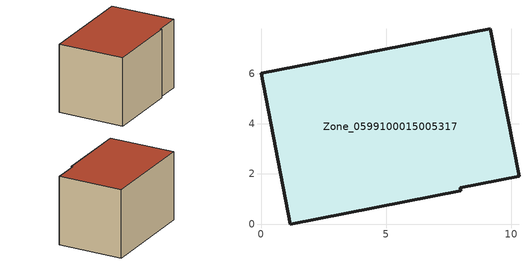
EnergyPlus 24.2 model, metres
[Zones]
Zone_0599100015005317
 floor ground (C_G): 0,6.02 9.16,7.79 10.3,1.9 7.96,1.45 7.97,1.32 1.17,0 z0.99
 wall outside (C_F): 1.17,0 7.97,1.32 7.96,1.45 10.3,1.9 9.16,7.79 0,6.02 1.17,0 z0.99:7.3
 roof outside (C_R): 9.16,7.79 0,6.02 1.17,0 7.97,1.32 7.96,1.45 10.3,1.9 z7.3
[BUILDING]
Pand.0599100015005317: North Axis=0; Terrain=City; Loads Convergence Tolerance Value=0.04; Temperature Convergence Tolerance Value=0.4; Solar Distribution=FullExterior; Maximum Number of Warmup Days=25; Minimum Number of Warmup Days=1
[Site:Location]
Rotterdam.The.Hague.AP_ZH_NLD Design_Conditions: Latitude=51.96; Longitude=4.45; Time Zone=1; Elevation=-4.5
[SITE:GROUNDTEMPERATURE:BUILDINGSURFACE]
18, 18, 18, 18, 18, 18, 18, 18, 18, 18, 18, 18
[MATERIAL] Thermal Absorptance=0.9; Solar Absorptance=0.7; Visible Absorptance=0.7
Name | Roughness | Thickness | Conductivity | Density | Specific Heat
G.TI.1946-1964 | MediumSmooth | 0.15 | 1 | 540 | 1210
F.TI.1946-1964 | Rough | 0.3 | 0.857143 | 1920 | 840
R.TI.1946-1964 | MediumRough | 0.2 | 0.277778 | 1500 | 1000
[CONSTRUCTION]
C_G: G.TI.1946-1964
C_F: F.TI.1946-1964
C_R: R.TI.1946-1964
[ZONE]
Zone_0599100015005317: Type=1; Multiplier=1; Ceiling Height=Autocalculate; Volume=Autocalculate; Floor Area=autocalculate; Part of Total Floor Area=Yes
[ZONEINFILTRATION:DESIGNFLOWRATE]
Infil_Zone_0599100015005317: Zone or ZoneList or Space or SpaceList=Zone_0599100015005317; Schedule=AlwaysOn; Design Flow Rate Calculation Method=Flow/Area; Flow Rate per Floor Area=0.003; Constant Term Coefficient=1; Temperature Term Coefficient=0; Velocity Term Coefficient=0; Velocity Squared Term Coefficient=0
[HVACTEMPLATE:ZONE:IDEALLOADSAIRSYSTEM]
Zone_0599100015005317: Maximum Heating Supply Air Temperature=50; Minimum Cooling Supply Air Temperature=13; Maximum Heating Supply Air Humidity Ratio=0.0156; Minimum Cooling Supply Air Humidity Ratio=0.0077; Heating Limit=NoLimit; Cooling Limit=NoLimit; Dehumidification Control Type=ConstantSensibleHeatRatio; Cooling Sensible Heat Ratio=0.7; Dehumidification Setpoint=60; Humidification Control Type=None; Humidification Setpoint=30; Outdoor Air Method=None; Outdoor Air Flow Rate per Person=0.00944; Outdoor Air Flow Rate per Zone Floor Area=0; Outdoor Air Flow Rate per Zone=0; Demand Controlled Ventilation Type=None; Outdoor Air Economizer Type=NoEconomizer; Heat Recovery Type=None; Sensible Heat Recovery Effectiveness=0.7; Latent Heat Recovery Effectiveness=0.65
[ZONECONTROL:THERMOSTAT]
ThermostatControl_Zone_0599100015005317: Zone or ZoneList=Zone_0599100015005317; Control Type Schedule=DualSetpointControlType; Control 1=Thermostat_Zone_0599100015005317; Temperature Difference Between Cutout And Setpoint=0
[THERMOSTATSETPOINT:DUALSETPOINT]
Thermostat_Zone_0599100015005317: Heating Setpoint Temperature Schedule=HeatingSetpoint_Zone_0599100015005317; Cooling Setpoint Temperature Schedule=CoolingSetpoint_Zone_0599100015005317
[SCHEDULE:COMPACT]
HeatingSetpoint_Zone_0599100015005317: Through: 12/31, For: AllDays, Until: 24:00, 21
CoolingSetpoint_Zone_0599100015005317: Through: 12/31, For: AllDays, Until: 24:00, 24
DualSetpointControlType: Through: 12/31, For: AllDays, Until: 24:00, 4
AlwaysOn: Through: 12/31, For: AllDays, Until: 24:00, 1
